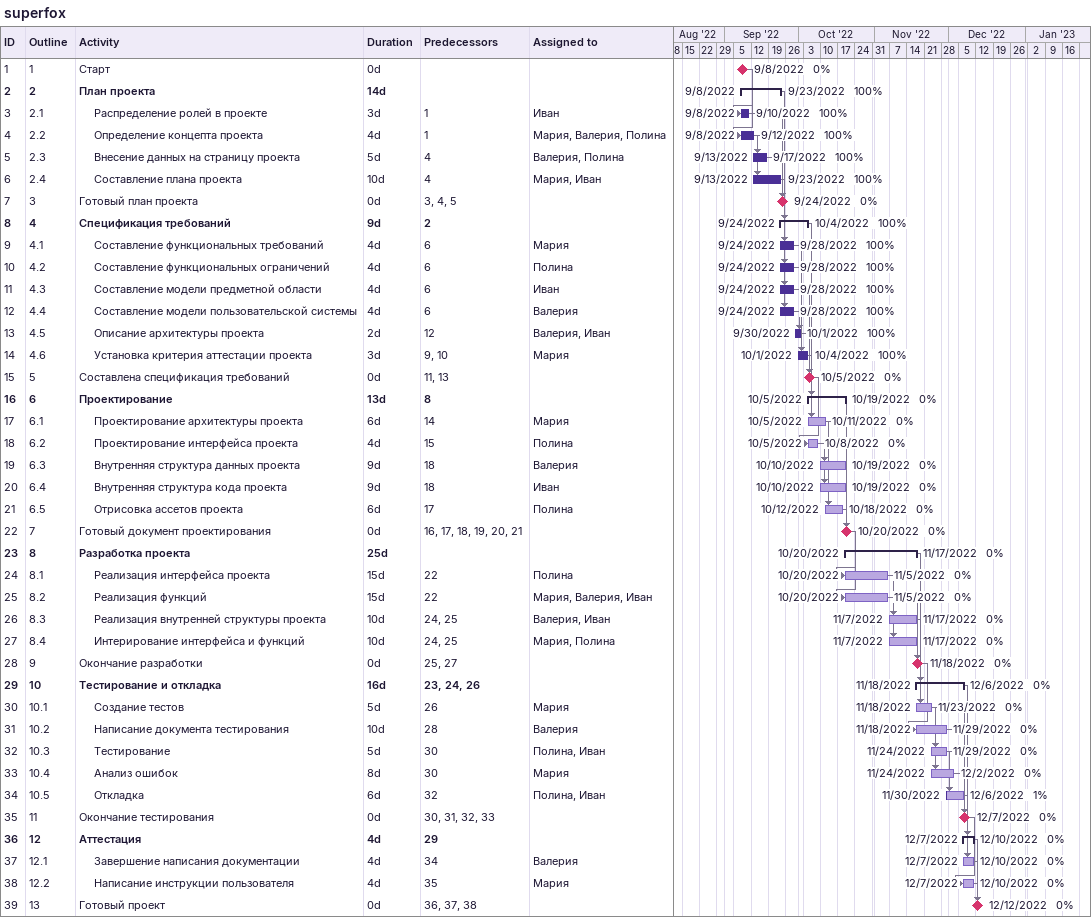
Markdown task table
superfox

| ID | WBS | Task | Duration | Start | Finish | Predecessors | Resources | % complete |
|---|---|---|---|---|---|---|---|---|
| 1 | 1 | Старт | 0d | 2022-09-08 | 2022-09-08 |  |  | 0 |
| 2 | 2 | **План проекта** | 14d | 2022-09-08 | 2022-09-23 |  |  | 100 |
| 3 | 2.1 | Распределение ролей в проекте | 3d | 2022-09-08 | 2022-09-10 | 1 | Иван | 100 |
| 4 | 2.2 | Определение концепта проекта | 4d | 2022-09-08 | 2022-09-12 | 1 | Мария, Валерия, Полина | 100 |
| 5 | 2.3 | Внесение данных на страницу проекта | 5d | 2022-09-13 | 2022-09-17 | 4 | Валерия, Полина | 100 |
| 6 | 2.4 | Составление плана проекта | 10d | 2022-09-13 | 2022-09-23 | 4 | Мария, Иван | 100 |
| 7 | 3 | Готовый план проекта | 0d | 2022-09-24 | 2022-09-24 | 3, 4, 5 |  | 0 |
| 8 | 4 | **Спецификация требований** | 9d | 2022-09-24 | 2022-10-04 | 2 |  | 100 |
| 9 | 4.1 | Составление функциональных требований | 4d | 2022-09-24 | 2022-09-28 | 6 | Мария | 100 |
| 10 | 4.2 | Составление функциональных ограничений | 4d | 2022-09-24 | 2022-09-28 | 6 | Полина | 100 |
| 11 | 4.3 | Составление модели предметной области | 4d | 2022-09-24 | 2022-09-28 | 6 | Иван | 100 |
| 12 | 4.4 | Составление модели пользовательской системы | 4d | 2022-09-24 | 2022-09-28 | 6 | Валерия | 100 |
| 13 | 4.5 | Описание архитектуры проекта | 2d | 2022-09-30 | 2022-10-01 | 12 | Валерия, Иван | 100 |
| 14 | 4.6 | Установка критерия аттестации проекта | 3d | 2022-10-01 | 2022-10-04 | 9, 10 | Мария | 100 |
| 15 | 5 | Составлена спецификация требований | 0d | 2022-10-05 | 2022-10-05 | 11, 13 |  | 0 |
| 16 | 6 | **Проектирование** | 13d | 2022-10-05 | 2022-10-19 | 8 |  | 0 |
| 17 | 6.1 | Проектирование архитектуры проекта | 6d | 2022-10-05 | 2022-10-11 | 14 | Мария | 0 |
| 18 | 6.2 | Проектирование интерфейса проекта | 4d | 2022-10-05 | 2022-10-08 | 15 | Полина | 0 |
| 19 | 6.3 | Внутренняя структура данных проекта | 9d | 2022-10-10 | 2022-10-19 | 18 | Валерия | 0 |
| 20 | 6.4 | Внутренняя структура кода проекта | 9d | 2022-10-10 | 2022-10-19 | 18 | Иван | 0 |
| 21 | 6.5 | Отрисовка ассетов проекта | 6d | 2022-10-12 | 2022-10-18 | 17 | Полина | 0 |
| 22 | 7 | Готовый документ проектирования | 0d | 2022-10-20 | 2022-10-20 | 16, 17, 18, 19, 20, 21 |  | 0 |
| 23 | 8 | **Разработка проекта** | 25d | 2022-10-20 | 2022-11-17 |  |  | 0 |
| 24 | 8.1 | Реализация интерфейса проекта | 15d | 2022-10-20 | 2022-11-05 | 22 | Полина | 0 |
| 25 | 8.2 | Реализация функций | 15d | 2022-10-20 | 2022-11-05 | 22 | Мария, Валерия, Иван | 0 |
| 26 | 8.3 | Реализация внутренней структуры проекта | 10d | 2022-11-07 | 2022-11-17 | 24, 25 | Валерия, Иван | 0 |
| 27 | 8.4 | Интерирование интерфейса и функций | 10d | 2022-11-07 | 2022-11-17 | 24, 25 | Мария, Полина | 0 |
| 28 | 9 | Окончание разработки | 0d | 2022-11-18 | 2022-11-18 | 25, 27 |  | 0 |
| 29 | 10 | **Тестирование и откладка** | 16d | 2022-11-18 | 2022-12-06 | 23, 24, 26 |  | 0 |
| 30 | 10.1 | Создание тестов | 5d | 2022-11-18 | 2022-11-23 | 26 | Мария | 0 |
| 31 | 10.2 | Написание документа тестирования | 10d | 2022-11-18 | 2022-11-29 | 28 | Валерия | 0 |
| 32 | 10.3 | Тестирование | 5d | 2022-11-24 | 2022-11-29 | 30 | Полина, Иван | 0 |
| 33 | 10.4 | Анализ ошибок | 8d | 2022-11-24 | 2022-12-02 | 30 | Мария | 0 |
| 34 | 10.5 | Откладка | 6d | 2022-11-30 | 2022-12-06 | 32 | Полина, Иван | 1 |
| 35 | 11 | Окончание тестирования | 0d | 2022-12-07 | 2022-12-07 | 30, 31, 32, 33 |  | 0 |
| 36 | 12 | **Аттестация** | 4d | 2022-12-07 | 2022-12-10 | 29 |  | 0 |
| 37 | 12.1 | Завершение написания документации | 4d | 2022-12-07 | 2022-12-10 | 34 | Валерия | 0 |
| 38 | 12.2 | Написание инструкции пользователя | 4d | 2022-12-07 | 2022-12-10 | 35 | Мария | 0 |
| 39 | 13 | Готовый проект | 0d | 2022-12-12 | 2022-12-12 | 36, 37, 38 |  | 0 |
